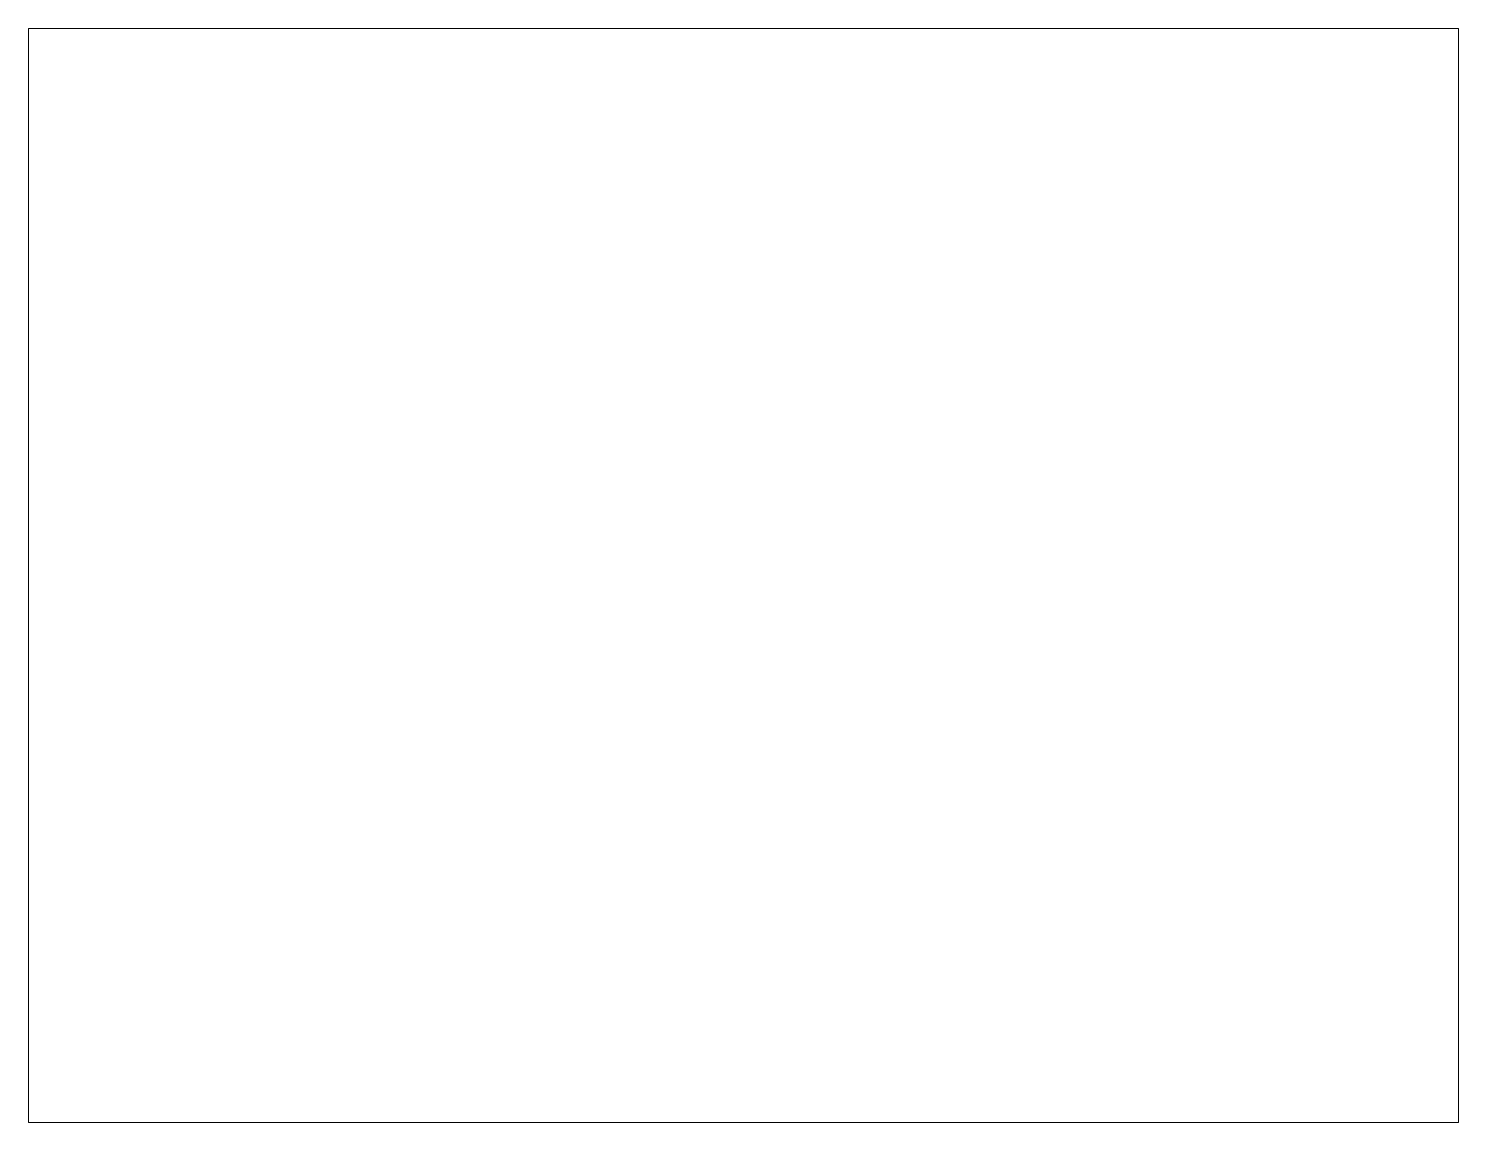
# Model space of a CAD drawing. Header units: inches. Extents: x 5 to 345, y 5 to 265.
import ezdxf

# ---------------------------------------------------------------- set-up
doc = ezdxf.new("R2010")
doc.units = ezdxf.units.IN
doc.header["$MEASUREMENT"] = 0
doc.layers.add('Layer 1', color=7, linetype='Continuous')

msp = doc.modelspace()

# ---------------------------------------------------------------- linework, layer by layer
at = {"layer": 'Layer 1', "lineweight": 0}
msp.add_lwpolyline([(345, 265), (5, 265), (5, 5), (345, 5), (345, 265)], dxfattribs=at)

doc.saveas('drawing.dxf')
